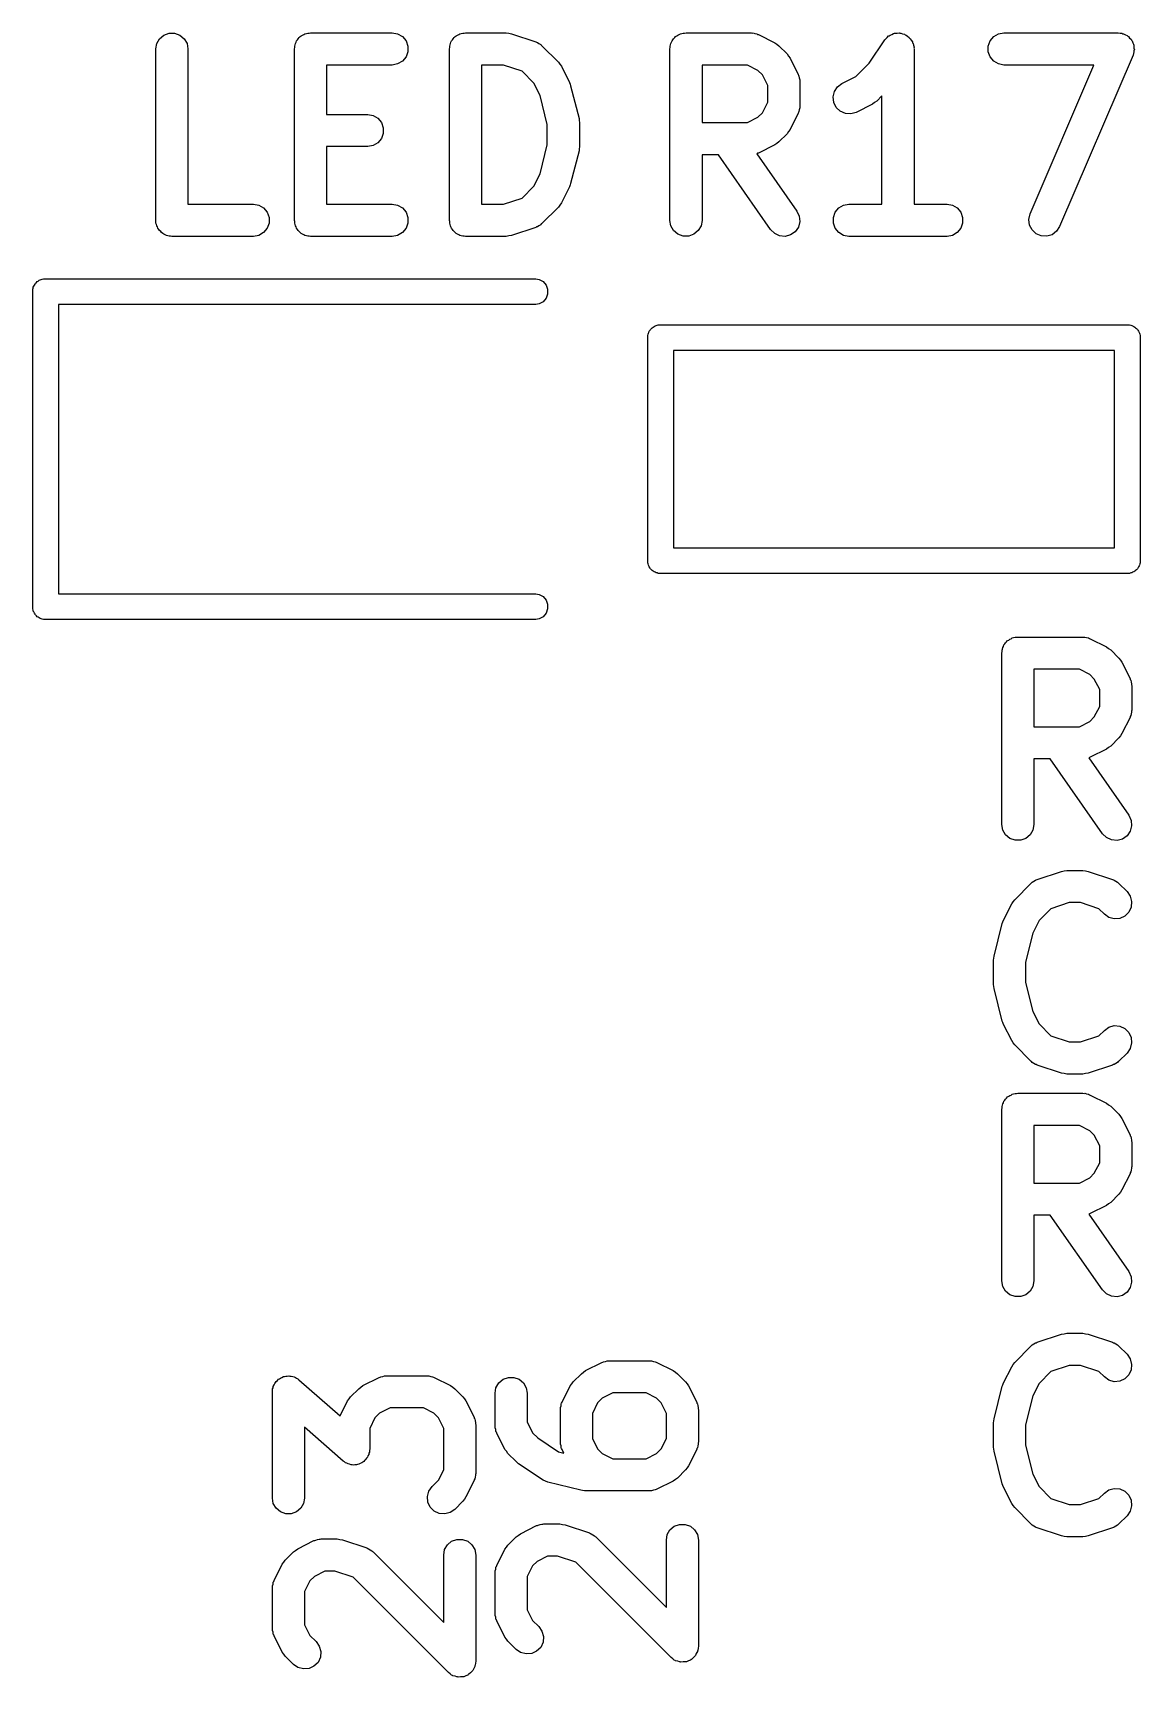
# Model space of a CAD drawing. Extents: x 553.3 to 630.8, y 408.7 to 458.1.
# Drawn here: x 579.31 to 584.48, y 449.88 to 457.55 of the extents above; entities that cross this region are included whole.
import ezdxf

# ---------------------------------------------------------------- set-up
doc = ezdxf.new("R2010")
doc.units = 0
doc.header["$MEASUREMENT"] = 0
doc.layers.add('BLACK', color=7, linetype='CONTINUOUS')

msp = doc.modelspace()

# ---------------------------------------------------------------- linework, layer by layer
at = {"layer": 'BLACK', "linetype": 'CONTINUOUS'}
for p, q in [((579.887, 457.504), (579.9, 457.526)), ((579.9, 457.526), (579.92, 457.543)), ((579.92, 457.543), (579.944, 457.552)), ((579.944, 457.552), (579.97, 457.552)), ((579.97, 457.552), (579.995, 457.543)), ((579.995, 457.543), (580.015, 457.526)), ((580.015, 457.526), (580.028, 457.504)), ((580.534, 457.504), (580.538, 457.509)), ((580.538, 457.509), (580.54, 457.516)), ((580.54, 457.516), (580.544, 457.521)), ((580.544, 457.521), (580.547, 457.526)), ((580.547, 457.526), (580.552, 457.531)), ((580.552, 457.531), (580.557, 457.536)), ((580.557, 457.536), (580.562, 457.539)), ((580.562, 457.539), (580.567, 457.543)), ((580.567, 457.543), (580.574, 457.545)), ((580.574, 457.545), (580.579, 457.549)), ((580.579, 457.549), (580.586, 457.55)), ((580.586, 457.55), (580.592, 457.552)), ((580.592, 457.552), (580.598, 457.552)), ((580.598, 457.552), (580.605, 457.553)), ((580.605, 457.553), (580.986, 457.553)), ((580.986, 457.553), (581.011, 457.549)), ((581.011, 457.549), (581.034, 457.536)), ((581.034, 457.536), (581.051, 457.516)), ((581.051, 457.516), (581.06, 457.491)), ((581.258, 457.504), (581.261, 457.509)), ((581.261, 457.509), (581.264, 457.516)), ((581.264, 457.516), (581.268, 457.521)), ((581.268, 457.521), (581.271, 457.526)), ((581.271, 457.526), (581.276, 457.531)), ((581.276, 457.531), (581.28, 457.536)), ((581.28, 457.536), (581.286, 457.539)), ((581.286, 457.539), (581.291, 457.543)), ((581.291, 457.543), (581.297, 457.545)), ((581.297, 457.545), (581.303, 457.549)), ((581.303, 457.549), (581.309, 457.55)), ((581.309, 457.55), (581.316, 457.552)), ((581.316, 457.552), (581.322, 457.552)), ((581.322, 457.552), (581.329, 457.553)), ((581.329, 457.553), (581.519, 457.553)), ((581.519, 457.553), (581.531, 457.551)), ((581.531, 457.551), (581.543, 457.549)), ((581.543, 457.549), (581.657, 457.511)), ((581.657, 457.511), (581.661, 457.509)), ((581.661, 457.509), (581.665, 457.508)), ((581.665, 457.508), (581.672, 457.503)), ((582.288, 457.504), (582.291, 457.509)), ((582.291, 457.509), (582.294, 457.516)), ((582.294, 457.516), (582.298, 457.521)), ((582.298, 457.521), (582.301, 457.526)), ((582.301, 457.526), (582.306, 457.531)), ((582.306, 457.531), (582.31, 457.536)), ((582.31, 457.536), (582.316, 457.539)), ((582.316, 457.539), (582.321, 457.543)), ((582.321, 457.543), (582.327, 457.545)), ((582.327, 457.545), (582.333, 457.549)), ((582.333, 457.549), (582.339, 457.55)), ((582.339, 457.55), (582.346, 457.552)), ((582.346, 457.552), (582.352, 457.552)), ((582.352, 457.552), (582.359, 457.553)), ((582.359, 457.553), (582.663, 457.553)), ((582.663, 457.553), (582.668, 457.552)), ((582.668, 457.552), (582.672, 457.553)), ((582.672, 457.553), (582.68, 457.55)), ((582.68, 457.55), (582.689, 457.549)), ((582.689, 457.549), (582.693, 457.546)), ((582.693, 457.546), (582.697, 457.545)), ((582.697, 457.545), (582.773, 457.507)), ((582.773, 457.507), (582.783, 457.5)), ((583.215, 457.412), (583.287, 457.52)), ((583.287, 457.52), (583.29, 457.523)), ((583.29, 457.523), (583.292, 457.526)), ((583.292, 457.526), (583.298, 457.532)), ((583.298, 457.532), (583.305, 457.539)), ((583.305, 457.539), (583.308, 457.54)), ((583.308, 457.54), (583.312, 457.543)), ((583.312, 457.543), (583.32, 457.546)), ((583.32, 457.546), (583.328, 457.55)), ((583.328, 457.55), (583.332, 457.551)), ((583.332, 457.551), (583.336, 457.552)), ((583.336, 457.552), (583.345, 457.552)), ((583.345, 457.552), (583.354, 457.553)), ((583.354, 457.553), (583.358, 457.552)), ((583.358, 457.552), (583.362, 457.552)), ((583.362, 457.552), (583.37, 457.549)), ((583.37, 457.549), (583.379, 457.547)), ((583.379, 457.547), (583.383, 457.544)), ((583.383, 457.544), (583.387, 457.543)), ((583.387, 457.543), (583.393, 457.537)), ((583.393, 457.537), (583.401, 457.532)), ((583.401, 457.532), (583.403, 457.529)), ((583.403, 457.529), (583.406, 457.526)), ((583.406, 457.526), (583.411, 457.519)), ((583.411, 457.519), (583.416, 457.511)), ((583.416, 457.511), (583.417, 457.507)), ((583.417, 457.507), (583.42, 457.504)), ((583.77, 457.491), (583.779, 457.516)), ((583.779, 457.516), (583.796, 457.536)), ((583.796, 457.536), (583.819, 457.549)), ((583.819, 457.549), (583.844, 457.553)), ((583.844, 457.553), (584.378, 457.553)), ((584.378, 457.553), (584.386, 457.552)), ((584.386, 457.552), (584.395, 457.551)), ((584.395, 457.551), (584.399, 457.549)), ((584.399, 457.549), (584.403, 457.549)), ((584.403, 457.549), (584.411, 457.544)), ((584.411, 457.544), (584.419, 457.541)), ((584.419, 457.541), (584.422, 457.538)), ((584.422, 457.538), (584.426, 457.536)), ((584.426, 457.536), (584.431, 457.529)), ((584.431, 457.529), (584.438, 457.523)), ((584.438, 457.523), (584.44, 457.519)), ((584.44, 457.519), (584.443, 457.516)), ((584.443, 457.516), (584.446, 457.507)), ((584.446, 457.507), (584.449, 457.5)), ((579.882, 457.478), (579.887, 457.504)), ((579.882, 456.678), (579.882, 457.478)), ((580.028, 457.504), (580.032, 457.478)), ((580.032, 457.478), (580.032, 456.753)), ((580.53, 457.478), (580.531, 457.485)), ((580.53, 456.678), (580.53, 457.478)), ((580.531, 457.491), (580.533, 457.497)), ((580.531, 457.485), (580.531, 457.491)), ((580.533, 457.497), (580.534, 457.504)), ((581.051, 457.441), (581.034, 457.421)), ((581.06, 457.465), (581.051, 457.441)), ((581.06, 457.491), (581.06, 457.465)), ((581.254, 457.478), (581.255, 457.485)), ((581.254, 456.678), (581.254, 457.478)), ((581.255, 457.491), (581.257, 457.497)), ((581.255, 457.485), (581.255, 457.491)), ((581.257, 457.497), (581.258, 457.504)), ((581.672, 457.503), (581.68, 457.499)), ((581.68, 457.499), (581.683, 457.496)), ((581.683, 457.496), (581.686, 457.493)), ((581.686, 457.493), (581.763, 457.417)), ((582.284, 457.478), (582.285, 457.485)), ((582.284, 456.678), (582.284, 457.478)), ((582.285, 457.491), (582.287, 457.497)), ((582.285, 457.485), (582.285, 457.491)), ((582.287, 457.497), (582.288, 457.504)), ((582.783, 457.5), (582.793, 457.493)), ((582.793, 457.493), (582.831, 457.455)), ((582.831, 457.455), (582.838, 457.445)), ((582.838, 457.445), (582.845, 457.435)), ((582.845, 457.435), (582.883, 457.359)), ((583.42, 457.504), (583.421, 457.495)), ((583.421, 457.495), (583.424, 457.486)), ((583.424, 457.486), (583.423, 457.482)), ((583.423, 457.482), (583.424, 457.478)), ((583.424, 457.478), (583.424, 456.753)), ((583.77, 457.465), (583.77, 457.491)), ((583.779, 457.441), (583.77, 457.465)), ((583.796, 457.421), (583.779, 457.441)), ((584.447, 457.449), (584.104, 456.649)), ((584.449, 457.457), (584.447, 457.449)), ((584.449, 457.5), (584.45, 457.495)), ((584.451, 457.465), (584.449, 457.457)), ((584.45, 457.495), (584.451, 457.491)), ((584.451, 457.491), (584.451, 457.482)), ((584.451, 457.482), (584.453, 457.474)), ((584.453, 457.474), (584.451, 457.47)), ((584.451, 457.47), (584.451, 457.465)), ((580.986, 457.403), (580.68, 457.403)), ((580.68, 457.403), (580.68, 457.172)), ((581.011, 457.408), (580.986, 457.403)), ((581.034, 457.421), (581.011, 457.408)), ((581.404, 457.403), (581.404, 456.753)), ((581.507, 457.403), (581.404, 457.403)), ((581.593, 457.374), (581.507, 457.403)), ((581.648, 457.319), (581.593, 457.374)), ((581.763, 457.417), (581.77, 457.407)), ((581.77, 457.407), (581.777, 457.397)), ((581.777, 457.397), (581.815, 457.321)), ((582.434, 457.403), (582.434, 457.134)), ((582.646, 457.403), (582.434, 457.403)), ((582.695, 457.378), (582.646, 457.403)), ((582.716, 457.357), (582.695, 457.378)), ((582.741, 457.308), (582.716, 457.357)), ((582.883, 457.359), (582.884, 457.355)), ((582.884, 457.355), (582.886, 457.351)), ((583.152, 457.349), (583.215, 457.412)), ((583.819, 457.408), (583.796, 457.421)), ((583.844, 457.403), (583.819, 457.408)), ((584.264, 457.403), (583.844, 457.403)), ((583.966, 456.708), (584.264, 457.403)), ((581.677, 457.261), (581.648, 457.319)), ((581.815, 457.321), (581.817, 457.313)), ((581.817, 457.313), (581.82, 457.306)), ((581.82, 457.306), (581.859, 457.153)), ((582.741, 457.229), (582.741, 457.308)), ((582.886, 457.351), (582.888, 457.343)), ((582.888, 457.343), (582.89, 457.334)), ((582.89, 457.334), (582.89, 457.33)), ((582.89, 457.33), (582.891, 457.326)), ((582.891, 457.326), (582.891, 457.211)), ((583.046, 457.254), (583.052, 457.279)), ((583.052, 457.279), (583.066, 457.301)), ((583.066, 457.301), (583.087, 457.317)), ((583.087, 457.317), (583.152, 457.349)), ((581.711, 457.126), (581.677, 457.261)), ((582.716, 457.18), (582.741, 457.229)), ((582.89, 457.203), (582.888, 457.194)), ((582.891, 457.211), (582.89, 457.207)), ((582.89, 457.207), (582.89, 457.203)), ((583.049, 457.228), (583.046, 457.254)), ((583.06, 457.205), (583.049, 457.228)), ((583.079, 457.187), (583.06, 457.205)), ((583.23, 457.221), (583.154, 457.182)), ((583.24, 457.228), (583.23, 457.221)), ((583.25, 457.235), (583.24, 457.228)), ((583.274, 457.259), (583.25, 457.235)), ((583.274, 456.753), (583.274, 457.259)), ((580.68, 457.172), (580.872, 457.172)), ((580.872, 457.172), (580.897, 457.168)), ((580.897, 457.168), (580.92, 457.155)), ((580.92, 457.155), (580.936, 457.135)), ((580.936, 457.135), (580.945, 457.11)), ((581.711, 457.03), (581.711, 457.126)), ((581.859, 457.153), (581.859, 457.144)), ((581.859, 457.144), (581.861, 457.135)), ((581.861, 457.135), (581.861, 457.021)), ((582.434, 457.134), (582.646, 457.134)), ((582.646, 457.134), (582.695, 457.159)), ((582.695, 457.159), (582.716, 457.18)), ((582.883, 457.178), (582.845, 457.102)), ((582.884, 457.182), (582.883, 457.178)), ((582.886, 457.186), (582.884, 457.182)), ((582.888, 457.194), (582.886, 457.186)), ((583.103, 457.177), (583.079, 457.187)), ((583.129, 457.175), (583.103, 457.177)), ((583.154, 457.182), (583.129, 457.175)), ((580.936, 457.06), (580.92, 457.04)), ((580.945, 457.084), (580.936, 457.06)), ((580.945, 457.11), (580.945, 457.084)), ((582.831, 457.082), (582.793, 457.044)), ((582.838, 457.092), (582.831, 457.082)), ((582.845, 457.102), (582.838, 457.092)), ((580.872, 457.022), (580.68, 457.022)), ((580.68, 457.022), (580.68, 456.753)), ((580.897, 457.027), (580.872, 457.022)), ((580.92, 457.04), (580.897, 457.027)), ((581.677, 456.895), (581.711, 457.03)), ((581.859, 457.003), (581.82, 456.85)), ((581.861, 457.021), (581.859, 457.012)), ((581.859, 457.012), (581.859, 457.003)), ((582.51, 456.984), (582.434, 456.984)), ((582.434, 456.984), (582.434, 456.678)), ((582.754, 456.635), (582.51, 456.984)), ((582.693, 456.991), (582.69, 456.989)), ((582.69, 456.989), (582.877, 456.721)), ((582.697, 456.992), (582.693, 456.991)), ((582.773, 457.03), (582.697, 456.992)), ((582.783, 457.037), (582.773, 457.03)), ((582.793, 457.044), (582.783, 457.037)), ((581.648, 456.837), (581.677, 456.895)), ((581.593, 456.782), (581.648, 456.837)), ((581.815, 456.835), (581.777, 456.759)), ((581.817, 456.843), (581.815, 456.835)), ((581.82, 456.85), (581.817, 456.843)), ((580.032, 456.753), (580.338, 456.753)), ((580.338, 456.753), (580.364, 456.749)), ((580.364, 456.749), (580.386, 456.736)), ((580.68, 456.753), (580.986, 456.753)), ((580.986, 456.753), (581.011, 456.749)), ((581.011, 456.749), (581.034, 456.736)), ((581.404, 456.753), (581.507, 456.753)), ((581.507, 456.753), (581.593, 456.782)), ((581.77, 456.749), (581.763, 456.739)), ((581.777, 456.759), (581.77, 456.749)), ((583.072, 456.736), (583.095, 456.749)), ((583.095, 456.749), (583.12, 456.753)), ((583.12, 456.753), (583.274, 456.753)), ((583.424, 456.753), (583.578, 456.753)), ((583.578, 456.753), (583.603, 456.749)), ((583.603, 456.749), (583.626, 456.736)), ((579.883, 456.672), (579.882, 456.678)), ((579.883, 456.665), (579.883, 456.672)), ((579.886, 456.659), (579.883, 456.665)), ((580.386, 456.736), (580.403, 456.716)), ((580.403, 456.716), (580.412, 456.691)), ((580.412, 456.665), (580.403, 456.641)), ((580.412, 456.691), (580.412, 456.665)), ((580.531, 456.672), (580.53, 456.678)), ((580.531, 456.665), (580.531, 456.672)), ((580.533, 456.659), (580.531, 456.665)), ((581.034, 456.736), (581.051, 456.716)), ((581.051, 456.716), (581.06, 456.691)), ((581.06, 456.665), (581.051, 456.641)), ((581.06, 456.691), (581.06, 456.665)), ((581.255, 456.672), (581.254, 456.678)), ((581.255, 456.665), (581.255, 456.672)), ((581.257, 456.659), (581.255, 456.665)), ((581.686, 456.663), (581.683, 456.661)), ((581.763, 456.739), (581.686, 456.663)), ((582.288, 456.652), (582.284, 456.678)), ((582.434, 456.678), (582.429, 456.652)), ((582.877, 456.721), (582.888, 456.697)), ((582.89, 456.672), (582.884, 456.646)), ((582.888, 456.697), (582.89, 456.672)), ((583.047, 456.691), (583.056, 456.716)), ((583.047, 456.665), (583.047, 456.691)), ((583.056, 456.641), (583.047, 456.665)), ((583.056, 456.716), (583.072, 456.736)), ((583.626, 456.736), (583.643, 456.716)), ((583.643, 456.716), (583.651, 456.691)), ((583.651, 456.665), (583.643, 456.641)), ((583.651, 456.691), (583.651, 456.665)), ((583.96, 456.682), (583.966, 456.708)), ((583.963, 456.656), (583.96, 456.682)), ((579.887, 456.652), (579.886, 456.659)), ((579.89, 456.647), (579.887, 456.652)), ((579.892, 456.641), (579.89, 456.647)), ((579.897, 456.636), (579.892, 456.641)), ((579.9, 456.63), (579.897, 456.636)), ((579.905, 456.626), (579.9, 456.63)), ((579.909, 456.621), (579.905, 456.626)), ((579.915, 456.617), (579.909, 456.621)), ((579.92, 456.613), (579.915, 456.617)), ((579.926, 456.611), (579.92, 456.613)), ((579.932, 456.608), (579.926, 456.611)), ((579.938, 456.606), (579.932, 456.608)), ((579.944, 456.604), (579.938, 456.606)), ((579.951, 456.604), (579.944, 456.604)), ((579.957, 456.603), (579.951, 456.604)), ((580.338, 456.603), (579.957, 456.603)), ((580.364, 456.608), (580.338, 456.603)), ((580.386, 456.621), (580.364, 456.608)), ((580.403, 456.641), (580.386, 456.621)), ((580.534, 456.652), (580.533, 456.659)), ((580.538, 456.647), (580.534, 456.652)), ((580.54, 456.641), (580.538, 456.647)), ((580.544, 456.636), (580.54, 456.641)), ((580.547, 456.63), (580.544, 456.636)), ((580.552, 456.626), (580.547, 456.63)), ((580.557, 456.621), (580.552, 456.626)), ((580.562, 456.617), (580.557, 456.621)), ((580.567, 456.613), (580.562, 456.617)), ((580.574, 456.611), (580.567, 456.613)), ((580.579, 456.608), (580.574, 456.611)), ((580.586, 456.606), (580.579, 456.608)), ((580.592, 456.604), (580.586, 456.606)), ((580.598, 456.604), (580.592, 456.604)), ((580.605, 456.603), (580.598, 456.604)), ((580.986, 456.603), (580.605, 456.603)), ((581.011, 456.608), (580.986, 456.603)), ((581.034, 456.621), (581.011, 456.608)), ((581.051, 456.641), (581.034, 456.621)), ((581.258, 456.652), (581.257, 456.659)), ((581.261, 456.647), (581.258, 456.652)), ((581.264, 456.641), (581.261, 456.647)), ((581.268, 456.636), (581.264, 456.641)), ((581.271, 456.63), (581.268, 456.636)), ((581.276, 456.626), (581.271, 456.63)), ((581.28, 456.621), (581.276, 456.626)), ((581.286, 456.617), (581.28, 456.621)), ((581.291, 456.613), (581.286, 456.617)), ((581.297, 456.611), (581.291, 456.613)), ((581.303, 456.608), (581.297, 456.611)), ((581.309, 456.606), (581.303, 456.608)), ((581.316, 456.604), (581.309, 456.606)), ((581.322, 456.604), (581.316, 456.604)), ((581.329, 456.603), (581.322, 456.604)), ((581.519, 456.603), (581.329, 456.603)), ((581.531, 456.605), (581.519, 456.603)), ((581.543, 456.607), (581.531, 456.605)), ((581.657, 456.645), (581.543, 456.607)), ((581.661, 456.647), (581.657, 456.645)), ((581.665, 456.648), (581.661, 456.647)), ((581.672, 456.653), (581.665, 456.648)), ((581.68, 456.657), (581.672, 456.653)), ((581.683, 456.661), (581.68, 456.657)), ((582.301, 456.63), (582.288, 456.652)), ((582.321, 456.613), (582.301, 456.63)), ((582.346, 456.604), (582.321, 456.613)), ((582.372, 456.604), (582.346, 456.604)), ((582.396, 456.613), (582.372, 456.604)), ((582.416, 456.63), (582.396, 456.613)), ((582.429, 456.652), (582.416, 456.63)), ((582.773, 456.617), (582.754, 456.635)), ((582.796, 456.606), (582.773, 456.617)), ((582.822, 456.603), (582.796, 456.606)), ((582.847, 456.61), (582.822, 456.603)), ((582.869, 456.625), (582.847, 456.61)), ((582.884, 456.646), (582.869, 456.625)), ((583.072, 456.621), (583.056, 456.641)), ((583.095, 456.608), (583.072, 456.621)), ((583.12, 456.603), (583.095, 456.608)), ((583.578, 456.603), (583.12, 456.603)), ((583.603, 456.608), (583.578, 456.603)), ((583.626, 456.621), (583.603, 456.608)), ((583.643, 456.641), (583.626, 456.621)), ((583.975, 456.633), (583.963, 456.656)), ((583.994, 456.615), (583.975, 456.633)), ((584.018, 456.605), (583.994, 456.615)), ((584.044, 456.604), (584.018, 456.605)), ((584.069, 456.611), (584.044, 456.604)), ((584.089, 456.627), (584.069, 456.611)), ((584.104, 456.649), (584.089, 456.627)), ((579.308, 456.356), (579.309, 456.361)), ((579.308, 456.35), (579.308, 456.356)), ((579.309, 456.361), (579.31, 456.366)), ((579.31, 456.366), (579.313, 456.37)), ((579.313, 456.37), (579.315, 456.375)), ((579.315, 456.375), (579.318, 456.38)), ((579.318, 456.38), (579.321, 456.384)), ((579.321, 456.384), (579.325, 456.388)), ((579.325, 456.388), (579.328, 456.392)), ((579.328, 456.392), (579.333, 456.394)), ((579.333, 456.394), (579.337, 456.398)), ((579.337, 456.398), (579.342, 456.4)), ((579.342, 456.4), (579.347, 456.402)), ((579.347, 456.402), (579.352, 456.403)), ((579.352, 456.403), (579.357, 456.405)), ((579.357, 456.405), (579.362, 456.405)), ((579.362, 456.405), (579.362, 456.405)), ((579.362, 456.405), (581.658, 456.405)), ((581.658, 456.405), (581.673, 456.402)), ((581.673, 456.402), (581.692, 456.392)), ((581.692, 456.392), (581.705, 456.375)), ((581.705, 456.375), (581.712, 456.356)), ((581.712, 456.356), (581.712, 456.334)), ((579.308, 454.886), (579.308, 456.35)), ((579.308, 456.35), (579.308, 456.35)), ((581.658, 456.285), (579.428, 456.285)), ((579.428, 456.285), (579.428, 454.935)), ((581.673, 456.288), (581.658, 456.285)), ((581.692, 456.298), (581.673, 456.288)), ((581.705, 456.315), (581.692, 456.298)), ((581.712, 456.334), (581.705, 456.315)), ((582.18, 456.141), (582.182, 456.146)), ((582.18, 456.135), (582.18, 456.141)), ((582.18, 455.101), (582.18, 456.135)), ((582.18, 456.135), (582.18, 456.135)), ((582.182, 456.146), (582.183, 456.151)), ((582.183, 456.151), (582.185, 456.155)), ((582.185, 456.155), (582.187, 456.16)), ((582.187, 456.16), (582.191, 456.165)), ((582.191, 456.165), (582.193, 456.169)), ((582.193, 456.169), (582.197, 456.173)), ((582.197, 456.173), (582.201, 456.177)), ((582.201, 456.177), (582.205, 456.179)), ((582.205, 456.179), (582.21, 456.183)), ((582.21, 456.183), (582.215, 456.185)), ((582.215, 456.185), (582.219, 456.187)), ((582.219, 456.187), (582.224, 456.188)), ((582.224, 456.188), (582.229, 456.19)), ((582.229, 456.19), (582.235, 456.19)), ((582.235, 456.19), (582.235, 456.19)), ((582.235, 456.19), (584.425, 456.19)), ((584.425, 456.19), (584.425, 456.19)), ((584.425, 456.19), (584.431, 456.19)), ((584.431, 456.19), (584.436, 456.188)), ((584.436, 456.188), (584.441, 456.187)), ((584.441, 456.187), (584.445, 456.185)), ((584.445, 456.185), (584.45, 456.183)), ((584.45, 456.183), (584.455, 456.179)), ((584.455, 456.179), (584.459, 456.177)), ((584.459, 456.177), (584.463, 456.173)), ((584.463, 456.173), (584.467, 456.169)), ((584.467, 456.169), (584.469, 456.165)), ((584.469, 456.165), (584.473, 456.16)), ((584.473, 456.16), (584.475, 456.155)), ((584.475, 456.155), (584.477, 456.151)), ((584.477, 456.151), (584.478, 456.146)), ((584.478, 456.146), (584.48, 456.141)), ((584.48, 456.141), (584.48, 456.135)), ((584.48, 456.135), (584.48, 456.135)), ((584.48, 456.135), (584.48, 455.085)), ((584.36, 456.07), (582.3, 456.07)), ((582.3, 456.07), (582.3, 455.15)), ((584.36, 455.15), (584.36, 456.07)), ((582.3, 455.15), (584.36, 455.15)), ((582.18, 455.079), (582.18, 455.101)), ((582.182, 455.074), (582.18, 455.079)), ((582.183, 455.069), (582.182, 455.074)), ((582.185, 455.065), (582.183, 455.069)), ((582.187, 455.06), (582.185, 455.065)), ((582.191, 455.055), (582.187, 455.06)), ((582.193, 455.051), (582.191, 455.055)), ((582.197, 455.047), (582.193, 455.051)), ((584.467, 455.051), (584.463, 455.047)), ((584.469, 455.055), (584.467, 455.051)), ((584.473, 455.06), (584.469, 455.055)), ((584.475, 455.065), (584.473, 455.06)), ((584.477, 455.069), (584.475, 455.065)), ((584.478, 455.074), (584.477, 455.069)), ((584.48, 455.079), (584.478, 455.074)), ((584.48, 455.085), (584.48, 455.085)), ((584.48, 455.085), (584.48, 455.079)), ((582.201, 455.043), (582.197, 455.047)), ((582.205, 455.041), (582.201, 455.043)), ((582.21, 455.037), (582.205, 455.041)), ((582.215, 455.035), (582.21, 455.037)), ((582.219, 455.033), (582.215, 455.035)), ((582.224, 455.032), (582.219, 455.033)), ((582.229, 455.03), (582.224, 455.032)), ((582.235, 455.03), (582.229, 455.03)), ((584.425, 455.03), (582.235, 455.03)), ((582.235, 455.03), (582.235, 455.03)), ((584.431, 455.03), (584.425, 455.03)), ((584.425, 455.03), (584.425, 455.03)), ((584.436, 455.032), (584.431, 455.03)), ((584.441, 455.033), (584.436, 455.032)), ((584.445, 455.035), (584.441, 455.033)), ((584.45, 455.037), (584.445, 455.035)), ((584.455, 455.041), (584.45, 455.037)), ((584.459, 455.043), (584.455, 455.041)), ((584.463, 455.047), (584.459, 455.043)), ((579.428, 454.935), (581.658, 454.935)), ((581.658, 454.935), (581.673, 454.932)), ((581.673, 454.932), (581.692, 454.922)), ((581.692, 454.922), (581.705, 454.905)), ((581.705, 454.905), (581.712, 454.886)), ((579.308, 454.864), (579.308, 454.886)), ((579.309, 454.859), (579.308, 454.864)), ((579.31, 454.854), (579.309, 454.859)), ((579.313, 454.85), (579.31, 454.854)), ((579.315, 454.845), (579.313, 454.85)), ((579.318, 454.84), (579.315, 454.845)), ((579.321, 454.836), (579.318, 454.84)), ((579.325, 454.832), (579.321, 454.836)), ((579.328, 454.828), (579.325, 454.832)), ((579.333, 454.826), (579.328, 454.828)), ((579.337, 454.822), (579.333, 454.826)), ((579.342, 454.82), (579.337, 454.822)), ((581.692, 454.828), (581.673, 454.818)), ((581.705, 454.845), (581.692, 454.828)), ((581.712, 454.864), (581.705, 454.845)), ((581.712, 454.886), (581.712, 454.864)), ((579.347, 454.818), (579.342, 454.82)), ((579.352, 454.817), (579.347, 454.818)), ((579.357, 454.815), (579.352, 454.817)), ((579.362, 454.815), (579.357, 454.815)), ((581.658, 454.815), (579.362, 454.815)), ((579.362, 454.815), (579.362, 454.815)), ((581.673, 454.818), (581.658, 454.815)), ((583.835, 454.671), (583.837, 454.677)), ((583.835, 454.665), (583.835, 454.671)), ((583.837, 454.677), (583.838, 454.684)), ((583.838, 454.684), (583.841, 454.689)), ((583.841, 454.689), (583.844, 454.696)), ((583.844, 454.696), (583.848, 454.701)), ((583.848, 454.701), (583.851, 454.706)), ((583.851, 454.706), (583.856, 454.711)), ((583.856, 454.711), (583.86, 454.716)), ((583.86, 454.716), (583.866, 454.719)), ((583.866, 454.719), (583.871, 454.723)), ((583.871, 454.723), (583.877, 454.725)), ((583.877, 454.725), (583.883, 454.729)), ((583.883, 454.729), (583.889, 454.73)), ((583.889, 454.73), (583.896, 454.732)), ((583.896, 454.732), (583.902, 454.732)), ((583.902, 454.732), (583.909, 454.733)), ((583.909, 454.733), (584.213, 454.733)), ((584.213, 454.733), (584.218, 454.732)), ((584.218, 454.732), (584.222, 454.733)), ((584.222, 454.733), (584.23, 454.73)), ((584.23, 454.73), (584.239, 454.729)), ((584.239, 454.729), (584.243, 454.726)), ((584.243, 454.726), (584.247, 454.725)), ((584.247, 454.725), (584.323, 454.687)), ((584.323, 454.687), (584.333, 454.68)), ((584.333, 454.68), (584.343, 454.673)), ((584.343, 454.673), (584.381, 454.635)), ((583.834, 454.658), (583.835, 454.665)), ((583.834, 453.858), (583.834, 454.658)), ((584.381, 454.635), (584.388, 454.625)), ((584.388, 454.625), (584.395, 454.615)), ((584.395, 454.615), (584.433, 454.539)), ((583.984, 454.583), (583.984, 454.314)), ((584.196, 454.583), (583.984, 454.583)), ((584.245, 454.558), (584.196, 454.583)), ((584.266, 454.537), (584.245, 454.558)), ((584.291, 454.488), (584.266, 454.537)), ((584.433, 454.539), (584.434, 454.535)), ((584.434, 454.535), (584.436, 454.531)), ((584.436, 454.531), (584.438, 454.523)), ((584.438, 454.523), (584.44, 454.514)), ((584.44, 454.514), (584.44, 454.51)), ((584.291, 454.409), (584.291, 454.488)), ((584.44, 454.51), (584.441, 454.506)), ((584.441, 454.506), (584.441, 454.391)), ((584.266, 454.36), (584.291, 454.409)), ((584.434, 454.362), (584.433, 454.358)), ((584.436, 454.366), (584.434, 454.362)), ((584.438, 454.374), (584.436, 454.366)), ((584.44, 454.383), (584.438, 454.374)), ((584.441, 454.391), (584.44, 454.387)), ((584.44, 454.387), (584.44, 454.383)), ((583.984, 454.314), (584.196, 454.314)), ((584.196, 454.314), (584.245, 454.339)), ((584.245, 454.339), (584.266, 454.36)), ((584.433, 454.358), (584.395, 454.282)), ((584.323, 454.21), (584.247, 454.172)), ((584.333, 454.217), (584.323, 454.21)), ((584.343, 454.224), (584.333, 454.217)), ((584.381, 454.262), (584.343, 454.224)), ((584.388, 454.272), (584.381, 454.262)), ((584.395, 454.282), (584.388, 454.272)), ((584.06, 454.164), (583.984, 454.164)), ((583.984, 454.164), (583.984, 453.858)), ((584.304, 453.815), (584.06, 454.164)), ((584.243, 454.171), (584.24, 454.169)), ((584.24, 454.169), (584.427, 453.901)), ((584.247, 454.172), (584.243, 454.171)), ((584.427, 453.901), (584.438, 453.877)), ((583.838, 453.832), (583.834, 453.858)), ((583.851, 453.81), (583.838, 453.832)), ((583.979, 453.832), (583.966, 453.81)), ((583.984, 453.858), (583.979, 453.832)), ((584.434, 453.826), (584.419, 453.805)), ((584.44, 453.852), (584.434, 453.826)), ((584.438, 453.877), (584.44, 453.852)), ((583.871, 453.793), (583.851, 453.81)), ((583.896, 453.784), (583.871, 453.793)), ((583.922, 453.784), (583.896, 453.784)), ((583.946, 453.793), (583.922, 453.784)), ((583.966, 453.81), (583.946, 453.793)), ((584.323, 453.797), (584.304, 453.815)), ((584.346, 453.786), (584.323, 453.797)), ((584.372, 453.783), (584.346, 453.786)), ((584.397, 453.79), (584.372, 453.783)), ((584.419, 453.805), (584.397, 453.79)), ((583.976, 453.589), (583.984, 453.593)), ((583.984, 453.593), (583.991, 453.598)), ((583.991, 453.598), (583.995, 453.599)), ((583.995, 453.599), (583.999, 453.601)), ((583.999, 453.601), (584.113, 453.639)), ((584.113, 453.639), (584.125, 453.641)), ((584.125, 453.641), (584.137, 453.643)), ((584.137, 453.643), (584.213, 453.643)), ((584.213, 453.643), (584.225, 453.641)), ((584.225, 453.641), (584.237, 453.639)), ((584.237, 453.639), (584.351, 453.601)), ((584.351, 453.601), (584.355, 453.599)), ((584.355, 453.599), (584.359, 453.598)), ((584.359, 453.598), (584.367, 453.593)), ((584.367, 453.593), (584.374, 453.589)), ((583.894, 453.507), (583.97, 453.583)), ((583.97, 453.583), (583.973, 453.586)), ((583.973, 453.586), (583.976, 453.589)), ((584.374, 453.589), (584.377, 453.586)), ((584.377, 453.586), (584.381, 453.583)), ((584.381, 453.583), (584.419, 453.545)), ((584.419, 453.545), (584.434, 453.524)), ((584.434, 453.524), (584.44, 453.498)), ((583.841, 453.411), (583.88, 453.487)), ((583.88, 453.487), (583.887, 453.497)), ((583.887, 453.497), (583.894, 453.507)), ((584.063, 453.464), (584.008, 453.409)), ((584.149, 453.493), (584.063, 453.464)), ((584.201, 453.493), (584.149, 453.493)), ((584.287, 453.464), (584.201, 453.493)), ((584.313, 453.439), (584.287, 453.464)), ((584.427, 453.449), (584.409, 453.43)), ((584.438, 453.472), (584.427, 453.449)), ((584.44, 453.498), (584.438, 453.472)), ((583.798, 453.243), (583.836, 453.396)), ((583.836, 453.396), (583.839, 453.403)), ((583.839, 453.403), (583.841, 453.411)), ((584.008, 453.409), (583.979, 453.351)), ((584.334, 453.424), (584.313, 453.439)), ((584.359, 453.417), (584.334, 453.424)), ((584.385, 453.419), (584.359, 453.417)), ((584.409, 453.43), (584.385, 453.419)), ((583.979, 453.351), (583.945, 453.216)), ((583.795, 453.225), (583.797, 453.234)), ((583.795, 453.111), (583.795, 453.225)), ((583.797, 453.234), (583.798, 453.243)), ((583.945, 453.216), (583.945, 453.12)), ((583.797, 453.102), (583.795, 453.111)), ((583.798, 453.093), (583.797, 453.102)), ((583.836, 452.94), (583.798, 453.093)), ((583.945, 453.12), (583.979, 452.985)), ((583.979, 452.985), (584.008, 452.927)), ((583.839, 452.933), (583.836, 452.94)), ((583.841, 452.925), (583.839, 452.933)), ((583.88, 452.849), (583.841, 452.925)), ((584.008, 452.927), (584.063, 452.872)), ((584.313, 452.897), (584.334, 452.912)), ((584.334, 452.912), (584.359, 452.919)), ((584.359, 452.919), (584.385, 452.917)), ((584.385, 452.917), (584.409, 452.906)), ((584.409, 452.906), (584.427, 452.887)), ((583.887, 452.839), (583.88, 452.849)), ((583.894, 452.829), (583.887, 452.839)), ((583.97, 452.753), (583.894, 452.829)), ((584.063, 452.872), (584.149, 452.843)), ((584.149, 452.843), (584.201, 452.843)), ((584.201, 452.843), (584.287, 452.872)), ((584.287, 452.872), (584.313, 452.897)), ((584.427, 452.887), (584.438, 452.864)), ((584.44, 452.838), (584.434, 452.813)), ((584.438, 452.864), (584.44, 452.838)), ((583.973, 452.751), (583.97, 452.753)), ((583.976, 452.747), (583.973, 452.751)), ((584.377, 452.751), (584.374, 452.747)), ((584.381, 452.753), (584.377, 452.751)), ((584.419, 452.791), (584.381, 452.753)), ((584.434, 452.813), (584.419, 452.791)), ((583.984, 452.743), (583.976, 452.747)), ((583.991, 452.738), (583.984, 452.743)), ((583.995, 452.737), (583.991, 452.738)), ((583.999, 452.735), (583.995, 452.737)), ((584.113, 452.697), (583.999, 452.735)), ((584.125, 452.695), (584.113, 452.697)), ((584.137, 452.693), (584.125, 452.695)), ((584.213, 452.693), (584.137, 452.693)), ((584.225, 452.695), (584.213, 452.693)), ((584.237, 452.697), (584.225, 452.695)), ((584.351, 452.735), (584.237, 452.697)), ((584.355, 452.737), (584.351, 452.735)), ((584.359, 452.738), (584.355, 452.737)), ((584.367, 452.743), (584.359, 452.738)), ((584.374, 452.747), (584.367, 452.743)), ((583.871, 452.593), (583.877, 452.595)), ((583.877, 452.595), (583.883, 452.599)), ((583.883, 452.599), (583.889, 452.6)), ((583.889, 452.6), (583.896, 452.602)), ((583.896, 452.602), (583.902, 452.602)), ((583.902, 452.602), (583.909, 452.603)), ((583.909, 452.603), (584.213, 452.603)), ((584.213, 452.603), (584.218, 452.602)), ((584.218, 452.602), (584.222, 452.603)), ((584.222, 452.603), (584.23, 452.6)), ((584.23, 452.6), (584.239, 452.599)), ((584.239, 452.599), (584.243, 452.596)), ((584.243, 452.596), (584.247, 452.595)), ((584.247, 452.595), (584.323, 452.557)), ((583.834, 452.528), (583.835, 452.535)), ((583.834, 451.728), (583.834, 452.528)), ((583.835, 452.541), (583.837, 452.547)), ((583.835, 452.535), (583.835, 452.541)), ((583.837, 452.547), (583.838, 452.554)), ((583.838, 452.554), (583.841, 452.559)), ((583.841, 452.559), (583.844, 452.566)), ((583.844, 452.566), (583.848, 452.571)), ((583.848, 452.571), (583.851, 452.576)), ((583.851, 452.576), (583.856, 452.581)), ((583.856, 452.581), (583.86, 452.586)), ((583.86, 452.586), (583.866, 452.589)), ((583.866, 452.589), (583.871, 452.593)), ((584.323, 452.557), (584.333, 452.55)), ((584.333, 452.55), (584.343, 452.543)), ((584.343, 452.543), (584.381, 452.505)), ((583.984, 452.453), (583.984, 452.184)), ((584.196, 452.453), (583.984, 452.453)), ((584.245, 452.428), (584.196, 452.453)), ((584.381, 452.505), (584.388, 452.495)), ((584.388, 452.495), (584.395, 452.485)), ((584.395, 452.485), (584.433, 452.409)), ((584.266, 452.407), (584.245, 452.428)), ((584.291, 452.358), (584.266, 452.407)), ((584.433, 452.409), (584.434, 452.405)), ((584.434, 452.405), (584.436, 452.401)), ((584.436, 452.401), (584.438, 452.393)), ((584.438, 452.393), (584.44, 452.384)), ((584.44, 452.384), (584.44, 452.38)), ((584.44, 452.38), (584.441, 452.376)), ((584.441, 452.376), (584.441, 452.261)), ((584.291, 452.279), (584.291, 452.358)), ((584.245, 452.209), (584.266, 452.23)), ((584.266, 452.23), (584.291, 452.279)), ((584.433, 452.228), (584.395, 452.152)), ((584.434, 452.232), (584.433, 452.228)), ((584.436, 452.236), (584.434, 452.232)), ((584.438, 452.244), (584.436, 452.236)), ((584.44, 452.253), (584.438, 452.244)), ((584.441, 452.261), (584.44, 452.257)), ((584.44, 452.257), (584.44, 452.253)), ((583.984, 452.184), (584.196, 452.184)), ((584.196, 452.184), (584.245, 452.209)), ((584.388, 452.142), (584.381, 452.132)), ((584.395, 452.152), (584.388, 452.142)), ((584.323, 452.08), (584.247, 452.042)), ((584.333, 452.087), (584.323, 452.08)), ((584.343, 452.094), (584.333, 452.087)), ((584.381, 452.132), (584.343, 452.094)), ((584.06, 452.034), (583.984, 452.034)), ((583.984, 452.034), (583.984, 451.728)), ((584.304, 451.685), (584.06, 452.034)), ((584.243, 452.041), (584.24, 452.039)), ((584.24, 452.039), (584.427, 451.771)), ((584.247, 452.042), (584.243, 452.041)), ((584.427, 451.771), (584.438, 451.747)), ((583.838, 451.702), (583.834, 451.728)), ((583.851, 451.68), (583.838, 451.702)), ((583.871, 451.663), (583.851, 451.68)), ((583.966, 451.68), (583.946, 451.663)), ((583.979, 451.702), (583.966, 451.68)), ((583.984, 451.728), (583.979, 451.702)), ((584.323, 451.667), (584.304, 451.685)), ((584.419, 451.675), (584.397, 451.66)), ((584.434, 451.696), (584.419, 451.675)), ((584.44, 451.722), (584.434, 451.696)), ((584.438, 451.747), (584.44, 451.722)), ((583.896, 451.654), (583.871, 451.663)), ((583.922, 451.654), (583.896, 451.654)), ((583.946, 451.663), (583.922, 451.654)), ((584.346, 451.656), (584.323, 451.667)), ((584.372, 451.653), (584.346, 451.656)), ((584.397, 451.66), (584.372, 451.653)), ((583.999, 451.441), (584.113, 451.479)), ((584.113, 451.479), (584.125, 451.481)), ((584.125, 451.481), (584.137, 451.483)), ((584.137, 451.483), (584.213, 451.483)), ((584.213, 451.483), (584.225, 451.481)), ((584.225, 451.481), (584.237, 451.479)), ((584.237, 451.479), (584.351, 451.441)), ((583.894, 451.347), (583.97, 451.423)), ((583.97, 451.423), (583.973, 451.426)), ((583.973, 451.426), (583.976, 451.429)), ((583.976, 451.429), (583.984, 451.433)), ((583.984, 451.433), (583.991, 451.438)), ((583.991, 451.438), (583.995, 451.439)), ((583.995, 451.439), (583.999, 451.441)), ((584.351, 451.441), (584.355, 451.439)), ((584.355, 451.439), (584.359, 451.438)), ((584.359, 451.438), (584.367, 451.433)), ((584.367, 451.433), (584.374, 451.429)), ((584.374, 451.429), (584.377, 451.426)), ((584.377, 451.426), (584.381, 451.423)), ((584.381, 451.423), (584.419, 451.385)), ((584.419, 451.385), (584.434, 451.364)), ((581.832, 451.256), (581.87, 451.294)), ((581.87, 451.294), (581.88, 451.301)), ((581.88, 451.301), (581.889, 451.309)), ((581.889, 451.309), (581.966, 451.347)), ((581.966, 451.347), (581.97, 451.348)), ((581.97, 451.348), (581.973, 451.35)), ((581.973, 451.35), (581.982, 451.352)), ((581.982, 451.352), (581.99, 451.354)), ((581.99, 451.354), (581.995, 451.354)), ((581.995, 451.354), (581.999, 451.355)), ((581.999, 451.355), (582.19, 451.355)), ((582.19, 451.355), (582.194, 451.354)), ((582.194, 451.354), (582.198, 451.354)), ((582.198, 451.354), (582.207, 451.352)), ((582.207, 451.352), (582.215, 451.35)), ((582.215, 451.35), (582.219, 451.348)), ((582.219, 451.348), (582.223, 451.347)), ((582.223, 451.347), (582.299, 451.309)), ((582.299, 451.309), (582.309, 451.301)), ((582.309, 451.301), (582.319, 451.294)), ((582.319, 451.294), (582.357, 451.256)), ((583.841, 451.251), (583.88, 451.327)), ((583.88, 451.327), (583.887, 451.337)), ((583.887, 451.337), (583.894, 451.347)), ((584.063, 451.304), (584.008, 451.249)), ((584.149, 451.333), (584.063, 451.304)), ((584.201, 451.333), (584.149, 451.333)), ((584.287, 451.304), (584.201, 451.333)), ((584.313, 451.279), (584.287, 451.304)), ((584.438, 451.312), (584.427, 451.289)), ((584.434, 451.364), (584.44, 451.338)), ((584.44, 451.338), (584.438, 451.312)), ((580.427, 451.21), (580.428, 451.217)), ((580.428, 451.224), (580.43, 451.229)), ((580.428, 451.217), (580.428, 451.224)), ((580.43, 451.229), (580.431, 451.235)), ((580.431, 451.235), (580.435, 451.242)), ((580.435, 451.242), (580.438, 451.248)), ((580.438, 451.248), (580.442, 451.253)), ((580.442, 451.253), (580.444, 451.258)), ((580.444, 451.258), (580.45, 451.262)), ((580.45, 451.262), (580.455, 451.268)), ((580.455, 451.268), (580.46, 451.271)), ((580.46, 451.271), (580.464, 451.274)), ((580.464, 451.274), (580.471, 451.277)), ((580.471, 451.277), (580.478, 451.281)), ((580.478, 451.281), (580.483, 451.281)), ((580.483, 451.281), (580.489, 451.283)), ((580.489, 451.283), (580.496, 451.283)), ((580.496, 451.283), (580.503, 451.285)), ((580.503, 451.285), (580.509, 451.283)), ((580.509, 451.283), (580.515, 451.283)), ((580.515, 451.283), (580.522, 451.281)), ((580.522, 451.281), (580.529, 451.279)), ((580.529, 451.279), (580.534, 451.276)), ((580.534, 451.276), (580.539, 451.274)), ((580.539, 451.274), (580.545, 451.27)), ((580.545, 451.27), (580.551, 451.266)), ((580.551, 451.266), (580.743, 451.098)), ((580.792, 451.186), (580.83, 451.224)), ((580.83, 451.224), (580.84, 451.231)), ((580.84, 451.231), (580.849, 451.239)), ((580.849, 451.239), (580.926, 451.277)), ((580.926, 451.277), (580.93, 451.278)), ((580.93, 451.278), (580.933, 451.28)), ((580.933, 451.28), (580.942, 451.282)), ((580.942, 451.282), (580.95, 451.284)), ((580.95, 451.284), (580.955, 451.284)), ((580.955, 451.284), (580.959, 451.285)), ((580.959, 451.285), (581.15, 451.285)), ((581.15, 451.285), (581.154, 451.284)), ((581.154, 451.284), (581.158, 451.284)), ((581.158, 451.284), (581.167, 451.282)), ((581.167, 451.282), (581.175, 451.28)), ((581.175, 451.28), (581.179, 451.278)), ((581.179, 451.278), (581.183, 451.277)), ((581.183, 451.277), (581.259, 451.239)), ((581.259, 451.239), (581.269, 451.231)), ((581.269, 451.231), (581.279, 451.224)), ((581.279, 451.224), (581.317, 451.186)), ((581.467, 451.203), (581.471, 451.229)), ((581.471, 451.229), (581.484, 451.252)), ((581.484, 451.252), (581.504, 451.268)), ((581.504, 451.268), (581.529, 451.277)), ((581.529, 451.277), (581.555, 451.277)), ((581.555, 451.277), (581.579, 451.268)), ((581.579, 451.268), (581.599, 451.252)), ((581.599, 451.252), (581.612, 451.229)), ((581.612, 451.229), (581.617, 451.203)), ((581.78, 451.161), (581.818, 451.237)), ((581.818, 451.237), (581.825, 451.247)), ((581.825, 451.247), (581.832, 451.256)), ((582.357, 451.256), (582.364, 451.247)), ((582.364, 451.247), (582.371, 451.237)), ((582.371, 451.237), (582.409, 451.161)), ((583.798, 451.083), (583.836, 451.236)), ((583.836, 451.236), (583.839, 451.243)), ((583.839, 451.243), (583.841, 451.251)), ((584.008, 451.249), (583.979, 451.191)), ((584.334, 451.264), (584.313, 451.279)), ((584.359, 451.257), (584.334, 451.264)), ((584.385, 451.259), (584.359, 451.257)), ((584.409, 451.27), (584.385, 451.259)), ((584.427, 451.289), (584.409, 451.27)), ((580.427, 450.714), (580.427, 451.21)), ((580.743, 451.098), (580.778, 451.167)), ((580.778, 451.167), (580.785, 451.177)), ((580.785, 451.177), (580.792, 451.186)), ((581.317, 451.186), (581.324, 451.177)), ((581.324, 451.177), (581.331, 451.167)), ((581.331, 451.167), (581.369, 451.091)), ((581.467, 451.051), (581.467, 451.203)), ((581.617, 451.203), (581.617, 451.069)), ((581.772, 451.136), (581.775, 451.144)), ((581.775, 451.144), (581.776, 451.153)), ((581.776, 451.153), (581.778, 451.157)), ((581.778, 451.157), (581.78, 451.161)), ((581.946, 451.159), (581.922, 451.109)), ((581.967, 451.18), (581.946, 451.159)), ((582.017, 451.205), (581.967, 451.18)), ((582.172, 451.205), (582.017, 451.205)), ((582.221, 451.18), (582.172, 451.205)), ((582.242, 451.159), (582.221, 451.18)), ((582.267, 451.109), (582.242, 451.159)), ((582.409, 451.161), (582.41, 451.157)), ((582.41, 451.157), (582.412, 451.153)), ((582.412, 451.153), (582.414, 451.144)), ((582.414, 451.144), (582.416, 451.136)), ((583.979, 451.191), (583.945, 451.056)), ((580.906, 451.089), (580.882, 451.039)), ((580.927, 451.11), (580.906, 451.089)), ((580.977, 451.135), (580.927, 451.11)), ((581.132, 451.135), (580.977, 451.135)), ((581.181, 451.11), (581.132, 451.135)), ((581.202, 451.089), (581.181, 451.11)), ((581.227, 451.039), (581.202, 451.089)), ((581.369, 451.091), (581.37, 451.087)), ((581.37, 451.087), (581.372, 451.083)), ((581.372, 451.083), (581.374, 451.074)), ((581.374, 451.074), (581.376, 451.066)), ((581.376, 451.066), (581.376, 451.061)), ((581.376, 451.061), (581.377, 451.057)), ((581.617, 451.069), (581.642, 451.019)), ((581.772, 451.131), (581.772, 451.136)), ((581.772, 451.127), (581.772, 451.131)), ((581.772, 450.975), (581.772, 451.127)), ((581.922, 451.109), (581.922, 450.992)), ((582.267, 450.992), (582.267, 451.109)), ((582.416, 451.136), (582.416, 451.131)), ((582.416, 451.131), (582.417, 451.127)), ((582.417, 451.127), (582.417, 450.975)), ((583.795, 451.065), (583.797, 451.074)), ((583.795, 450.951), (583.795, 451.065)), ((583.797, 451.074), (583.798, 451.083)), ((580.757, 450.886), (580.577, 451.044)), ((580.577, 451.044), (580.577, 450.714)), ((580.882, 451.039), (580.882, 450.943)), ((581.227, 450.846), (581.227, 451.039)), ((581.377, 451.057), (581.377, 450.829)), ((581.468, 451.047), (581.467, 451.051)), ((581.467, 451.042), (581.468, 451.047)), ((581.47, 451.034), (581.467, 451.042)), ((581.471, 451.025), (581.47, 451.034)), ((581.474, 451.022), (581.471, 451.025)), ((581.475, 451.017), (581.474, 451.022)), ((581.513, 450.941), (581.475, 451.017)), ((581.642, 451.019), (581.666, 450.995)), ((581.666, 450.995), (581.763, 450.93)), ((581.922, 450.992), (581.946, 450.943)), ((582.242, 450.943), (582.267, 450.992)), ((583.945, 451.056), (583.945, 450.96)), ((580.873, 450.911), (580.871, 450.904)), ((580.877, 450.917), (580.873, 450.911)), ((580.878, 450.923), (580.877, 450.917)), ((580.88, 450.928), (580.878, 450.923)), ((580.882, 450.943), (580.88, 450.936)), ((580.88, 450.936), (580.88, 450.928)), ((581.52, 450.932), (581.513, 450.941)), ((581.527, 450.922), (581.52, 450.932)), ((581.565, 450.884), (581.527, 450.922)), ((581.763, 450.93), (581.788, 450.924)), ((581.772, 450.971), (581.772, 450.975)), ((581.772, 450.966), (581.772, 450.971)), ((581.775, 450.958), (581.772, 450.966)), ((581.776, 450.949), (581.775, 450.958)), ((581.778, 450.945), (581.776, 450.949)), ((581.78, 450.941), (581.778, 450.945)), ((581.788, 450.924), (581.78, 450.941)), ((581.946, 450.943), (581.967, 450.922)), ((581.967, 450.922), (582.017, 450.897)), ((582.172, 450.897), (582.221, 450.922)), ((582.221, 450.922), (582.242, 450.943)), ((582.409, 450.941), (582.371, 450.865)), ((582.41, 450.945), (582.409, 450.941)), ((582.412, 450.949), (582.41, 450.945)), ((582.414, 450.958), (582.412, 450.949)), ((582.416, 450.966), (582.414, 450.958)), ((582.417, 450.975), (582.416, 450.971)), ((582.416, 450.971), (582.416, 450.966)), ((583.797, 450.942), (583.795, 450.951)), ((583.798, 450.933), (583.797, 450.942)), ((583.836, 450.78), (583.798, 450.933)), ((583.945, 450.96), (583.979, 450.825)), ((580.764, 450.883), (580.757, 450.886)), ((580.769, 450.878), (580.764, 450.883)), ((580.775, 450.876), (580.769, 450.878)), ((580.78, 450.873), (580.775, 450.876)), ((580.787, 450.872), (580.78, 450.873)), ((580.794, 450.869), (580.787, 450.872)), ((580.799, 450.869), (580.794, 450.869)), ((580.805, 450.868), (580.799, 450.869)), ((580.812, 450.869), (580.805, 450.868)), ((580.82, 450.869), (580.812, 450.869)), ((580.825, 450.871), (580.82, 450.869)), ((580.831, 450.872), (580.825, 450.871)), ((580.837, 450.875), (580.831, 450.872)), ((580.844, 450.878), (580.837, 450.875)), ((580.849, 450.882), (580.844, 450.878)), ((580.854, 450.884), (580.849, 450.882)), ((580.859, 450.89), (580.854, 450.884)), ((580.864, 450.895), (580.859, 450.89)), ((580.867, 450.9), (580.864, 450.895)), ((580.871, 450.904), (580.867, 450.9)), ((581.202, 450.797), (581.227, 450.846)), ((581.571, 450.879), (581.565, 450.884)), ((581.576, 450.874), (581.571, 450.879)), ((581.691, 450.798), (581.576, 450.874)), ((582.017, 450.897), (582.172, 450.897)), ((582.357, 450.846), (582.319, 450.807)), ((582.364, 450.855), (582.357, 450.846)), ((582.371, 450.865), (582.364, 450.855)), ((581.158, 450.746), (581.173, 450.767)), ((581.173, 450.767), (581.202, 450.797)), ((581.369, 450.795), (581.331, 450.719)), ((581.37, 450.799), (581.369, 450.795)), ((581.372, 450.803), (581.37, 450.799)), ((581.374, 450.812), (581.372, 450.803)), ((581.376, 450.82), (581.374, 450.812)), ((581.377, 450.829), (581.376, 450.824)), ((581.376, 450.824), (581.376, 450.82)), ((581.702, 450.793), (581.691, 450.798)), ((581.714, 450.788), (581.702, 450.793)), ((581.867, 450.75), (581.714, 450.788)), ((582.219, 450.754), (582.215, 450.752)), ((582.223, 450.755), (582.219, 450.754)), ((582.299, 450.793), (582.223, 450.755)), ((582.309, 450.801), (582.299, 450.793)), ((582.319, 450.807), (582.309, 450.801)), ((583.839, 450.773), (583.836, 450.78)), ((583.841, 450.765), (583.839, 450.773)), ((583.88, 450.689), (583.841, 450.765)), ((583.979, 450.825), (584.008, 450.767)), ((584.008, 450.767), (584.063, 450.712)), ((584.334, 450.752), (584.359, 450.759)), ((584.359, 450.759), (584.385, 450.757)), ((584.385, 450.757), (584.409, 450.746)), ((580.431, 450.689), (580.427, 450.714)), ((580.444, 450.666), (580.431, 450.689)), ((580.572, 450.689), (580.559, 450.666)), ((580.577, 450.714), (580.572, 450.689)), ((581.151, 450.721), (581.158, 450.746)), ((581.153, 450.695), (581.151, 450.721)), ((581.164, 450.671), (581.153, 450.695)), ((581.317, 450.699), (581.279, 450.661)), ((581.324, 450.709), (581.317, 450.699)), ((581.331, 450.719), (581.324, 450.709)), ((581.876, 450.749), (581.867, 450.75)), ((581.885, 450.747), (581.876, 450.749)), ((582.19, 450.747), (581.885, 450.747)), ((582.194, 450.748), (582.19, 450.747)), ((582.198, 450.748), (582.194, 450.748)), ((582.207, 450.75), (582.198, 450.748)), ((582.215, 450.752), (582.207, 450.75)), ((583.887, 450.679), (583.88, 450.689)), ((583.894, 450.669), (583.887, 450.679)), ((584.063, 450.712), (584.149, 450.683)), ((584.149, 450.683), (584.201, 450.683)), ((584.201, 450.683), (584.287, 450.712)), ((584.287, 450.712), (584.313, 450.737)), ((584.313, 450.737), (584.334, 450.752)), ((584.409, 450.746), (584.427, 450.727)), ((584.427, 450.727), (584.438, 450.704)), ((584.44, 450.678), (584.434, 450.653)), ((584.438, 450.704), (584.44, 450.678)), ((580.464, 450.649), (580.444, 450.666)), ((580.489, 450.64), (580.464, 450.649)), ((580.515, 450.64), (580.489, 450.64)), ((580.539, 450.649), (580.515, 450.64)), ((580.559, 450.666), (580.539, 450.649)), ((581.183, 450.653), (581.164, 450.671)), ((581.206, 450.642), (581.183, 450.653)), ((581.232, 450.64), (581.206, 450.642)), ((581.257, 450.646), (581.232, 450.64)), ((581.279, 450.661), (581.257, 450.646)), ((583.97, 450.593), (583.894, 450.669)), ((584.419, 450.631), (584.381, 450.593)), ((584.434, 450.653), (584.419, 450.631)), ((580.65, 450.522), (580.654, 450.523)), ((580.654, 450.523), (580.73, 450.523)), ((580.73, 450.523), (580.742, 450.521)), ((581.527, 450.494), (581.565, 450.533)), ((581.565, 450.533), (581.575, 450.539)), ((581.575, 450.539), (581.585, 450.547)), ((581.585, 450.547), (581.661, 450.585)), ((581.661, 450.585), (581.665, 450.586)), ((581.665, 450.586), (581.669, 450.588)), ((581.669, 450.588), (581.677, 450.59)), ((581.677, 450.59), (581.686, 450.592)), ((581.686, 450.592), (581.69, 450.592)), ((581.69, 450.592), (581.694, 450.593)), ((581.694, 450.593), (581.77, 450.593)), ((581.77, 450.593), (581.782, 450.591)), ((581.782, 450.591), (581.794, 450.589)), ((581.794, 450.589), (581.908, 450.551)), ((581.908, 450.551), (581.912, 450.549)), ((581.912, 450.549), (581.916, 450.547)), ((581.916, 450.547), (581.924, 450.542)), ((581.924, 450.542), (581.931, 450.538)), ((581.931, 450.538), (581.934, 450.535)), ((581.934, 450.535), (581.938, 450.533)), ((581.938, 450.533), (582.267, 450.203)), ((582.267, 450.518), (582.271, 450.543)), ((582.271, 450.543), (582.284, 450.566)), ((582.284, 450.566), (582.304, 450.583)), ((582.304, 450.583), (582.329, 450.591)), ((582.329, 450.591), (582.355, 450.591)), ((582.355, 450.591), (582.379, 450.583)), ((582.379, 450.583), (582.399, 450.566)), ((582.399, 450.566), (582.412, 450.543)), ((582.412, 450.543), (582.417, 450.518)), ((583.973, 450.591), (583.97, 450.593)), ((583.976, 450.587), (583.973, 450.591)), ((583.984, 450.583), (583.976, 450.587)), ((583.991, 450.578), (583.984, 450.583)), ((583.995, 450.577), (583.991, 450.578)), ((583.999, 450.575), (583.995, 450.577)), ((584.113, 450.537), (583.999, 450.575)), ((584.125, 450.535), (584.113, 450.537)), ((584.137, 450.533), (584.125, 450.535)), ((584.213, 450.533), (584.137, 450.533)), ((584.225, 450.535), (584.213, 450.533)), ((584.237, 450.537), (584.225, 450.535)), ((584.351, 450.575), (584.237, 450.537)), ((584.355, 450.577), (584.351, 450.575)), ((584.359, 450.578), (584.355, 450.577)), ((584.367, 450.583), (584.359, 450.578)), ((584.374, 450.587), (584.367, 450.583)), ((584.377, 450.591), (584.374, 450.587)), ((584.381, 450.593), (584.377, 450.591)), ((580.487, 450.424), (580.525, 450.463)), ((580.525, 450.463), (580.535, 450.469)), ((580.535, 450.469), (580.545, 450.477)), ((580.545, 450.477), (580.621, 450.515)), ((580.621, 450.515), (580.625, 450.516)), ((580.625, 450.516), (580.629, 450.518)), ((580.629, 450.518), (580.637, 450.52)), ((580.637, 450.52), (580.646, 450.522)), ((580.646, 450.522), (580.65, 450.522)), ((580.742, 450.521), (580.754, 450.519)), ((580.754, 450.519), (580.868, 450.481)), ((580.868, 450.481), (580.872, 450.479)), ((580.872, 450.479), (580.876, 450.477)), ((580.876, 450.477), (580.884, 450.472)), ((580.884, 450.472), (580.891, 450.468)), ((580.891, 450.468), (580.894, 450.465)), ((580.894, 450.465), (580.898, 450.463)), ((580.898, 450.463), (581.227, 450.133)), ((581.227, 450.448), (581.231, 450.473)), ((581.227, 450.133), (581.227, 450.448)), ((581.231, 450.473), (581.244, 450.496)), ((581.244, 450.496), (581.264, 450.513)), ((581.264, 450.513), (581.289, 450.521)), ((581.289, 450.521), (581.315, 450.521)), ((581.315, 450.521), (581.339, 450.513)), ((581.339, 450.513), (581.359, 450.496)), ((581.359, 450.496), (581.372, 450.473)), ((581.372, 450.473), (581.377, 450.448)), ((581.377, 450.448), (581.377, 449.952)), ((581.475, 450.399), (581.513, 450.475)), ((581.513, 450.475), (581.52, 450.485)), ((581.52, 450.485), (581.527, 450.494)), ((582.267, 450.203), (582.267, 450.518)), ((582.417, 450.518), (582.417, 450.022)), ((580.435, 450.329), (580.473, 450.405)), ((580.473, 450.405), (580.48, 450.415)), ((580.48, 450.415), (580.487, 450.424)), ((580.672, 450.373), (580.623, 450.348)), ((580.718, 450.373), (580.672, 450.373)), ((580.804, 450.344), (580.718, 450.373)), ((581.467, 450.374), (581.47, 450.382)), ((581.468, 450.369), (581.467, 450.374)), ((581.47, 450.382), (581.471, 450.391)), ((581.471, 450.391), (581.474, 450.395)), ((581.474, 450.395), (581.475, 450.399)), ((581.642, 450.397), (581.617, 450.348)), ((581.663, 450.418), (581.642, 450.397)), ((581.712, 450.443), (581.663, 450.418)), ((581.758, 450.443), (581.712, 450.443)), ((581.844, 450.414), (581.758, 450.443)), ((582.289, 449.969), (581.844, 450.414)), ((580.427, 450.304), (580.43, 450.312)), ((580.428, 450.299), (580.427, 450.304)), ((580.427, 450.295), (580.428, 450.299)), ((580.427, 450.105), (580.427, 450.295)), ((580.43, 450.312), (580.431, 450.321)), ((580.431, 450.321), (580.434, 450.325)), ((580.434, 450.325), (580.435, 450.329)), ((580.602, 450.327), (580.577, 450.278)), ((580.623, 450.348), (580.602, 450.327)), ((581.249, 449.899), (580.804, 450.344)), ((581.467, 450.365), (581.468, 450.369)), ((581.467, 450.175), (581.467, 450.365)), ((581.617, 450.348), (581.617, 450.192)), ((580.577, 450.278), (580.577, 450.122)), ((581.468, 450.171), (581.467, 450.175)), ((581.467, 450.166), (581.468, 450.171)), ((581.47, 450.158), (581.467, 450.166)), ((581.471, 450.149), (581.47, 450.158)), ((581.474, 450.145), (581.471, 450.149)), ((581.475, 450.141), (581.474, 450.145)), ((581.513, 450.065), (581.475, 450.141)), ((581.617, 450.192), (581.642, 450.143)), ((581.642, 450.143), (581.671, 450.114)), ((580.428, 450.101), (580.427, 450.105)), ((580.427, 450.096), (580.428, 450.101)), ((580.43, 450.088), (580.427, 450.096)), ((580.431, 450.079), (580.43, 450.088)), ((580.434, 450.075), (580.431, 450.079)), ((580.435, 450.071), (580.434, 450.075)), ((580.473, 449.995), (580.435, 450.071)), ((580.577, 450.122), (580.602, 450.073)), ((580.602, 450.073), (580.631, 450.044)), ((581.52, 450.055), (581.513, 450.065)), ((581.671, 450.114), (581.686, 450.092)), ((581.686, 450.092), (581.693, 450.067)), ((581.693, 450.067), (581.691, 450.041)), ((580.48, 449.985), (580.473, 449.995)), ((580.631, 450.044), (580.646, 450.022)), ((580.646, 450.022), (580.653, 449.997)), ((580.653, 449.997), (580.651, 449.971)), ((581.527, 450.046), (581.52, 450.055)), ((581.565, 450.007), (581.527, 450.046)), ((581.586, 449.993), (581.565, 450.007)), ((581.612, 449.986), (581.586, 449.993)), ((581.638, 449.988), (581.612, 449.986)), ((581.661, 449.999), (581.638, 449.988)), ((581.68, 450.017), (581.661, 449.999)), ((581.691, 450.041), (581.68, 450.017)), ((582.407, 449.988), (582.403, 449.979)), ((582.412, 449.997), (582.407, 449.988)), ((582.413, 450), (582.412, 449.997)), ((582.414, 450.003), (582.413, 450)), ((582.415, 450.013), (582.414, 450.003)), ((582.417, 450.022), (582.415, 450.013)), ((580.487, 449.976), (580.48, 449.985)), ((580.525, 449.937), (580.487, 449.976)), ((580.546, 449.923), (580.525, 449.937)), ((580.572, 449.916), (580.546, 449.923)), ((580.598, 449.918), (580.572, 449.916)), ((580.621, 449.929), (580.598, 449.918)), ((580.64, 449.947), (580.621, 449.929)), ((580.651, 449.971), (580.64, 449.947)), ((581.363, 449.909), (581.361, 449.907)), ((581.367, 449.918), (581.363, 449.909)), ((581.372, 449.927), (581.367, 449.918)), ((581.373, 449.93), (581.372, 449.927)), ((581.374, 449.933), (581.373, 449.93)), ((581.375, 449.943), (581.374, 449.933)), ((581.377, 449.952), (581.375, 449.943)), ((582.297, 449.964), (582.289, 449.969)), ((582.304, 449.957), (582.297, 449.964)), ((582.308, 449.956), (582.304, 449.957)), ((582.31, 449.954), (582.308, 449.956)), ((582.32, 449.952), (582.31, 449.954)), ((582.329, 449.949), (582.32, 449.952)), ((582.332, 449.949), (582.329, 449.949)), ((582.335, 449.948), (582.332, 449.949)), ((582.345, 449.949), (582.335, 449.948)), ((582.355, 449.949), (582.345, 449.949)), ((582.358, 449.95), (582.355, 449.949)), ((582.361, 449.95), (582.358, 449.95)), ((582.37, 449.954), (582.361, 449.95)), ((582.379, 449.957), (582.37, 449.954)), ((582.382, 449.96), (582.379, 449.957)), ((582.385, 449.961), (582.382, 449.96)), ((582.392, 449.968), (582.385, 449.961)), ((582.399, 449.974), (582.392, 449.968)), ((582.401, 449.977), (582.399, 449.974)), ((582.403, 449.979), (582.401, 449.977)), ((581.257, 449.894), (581.249, 449.899)), ((581.264, 449.887), (581.257, 449.894)), ((581.268, 449.886), (581.264, 449.887)), ((581.27, 449.884), (581.268, 449.886)), ((581.28, 449.882), (581.27, 449.884)), ((581.289, 449.879), (581.28, 449.882)), ((581.292, 449.879), (581.289, 449.879)), ((581.295, 449.878), (581.292, 449.879)), ((581.305, 449.879), (581.295, 449.878)), ((581.315, 449.879), (581.305, 449.879)), ((581.318, 449.88), (581.315, 449.879)), ((581.321, 449.88), (581.318, 449.88)), ((581.33, 449.884), (581.321, 449.88)), ((581.339, 449.887), (581.33, 449.884)), ((581.342, 449.89), (581.339, 449.887)), ((581.345, 449.891), (581.342, 449.89)), ((581.352, 449.898), (581.345, 449.891)), ((581.359, 449.904), (581.352, 449.898)), ((581.361, 449.907), (581.359, 449.904))]:
    msp.add_line(p, q, dxfattribs=at)

doc.saveas('drawing.dxf')
